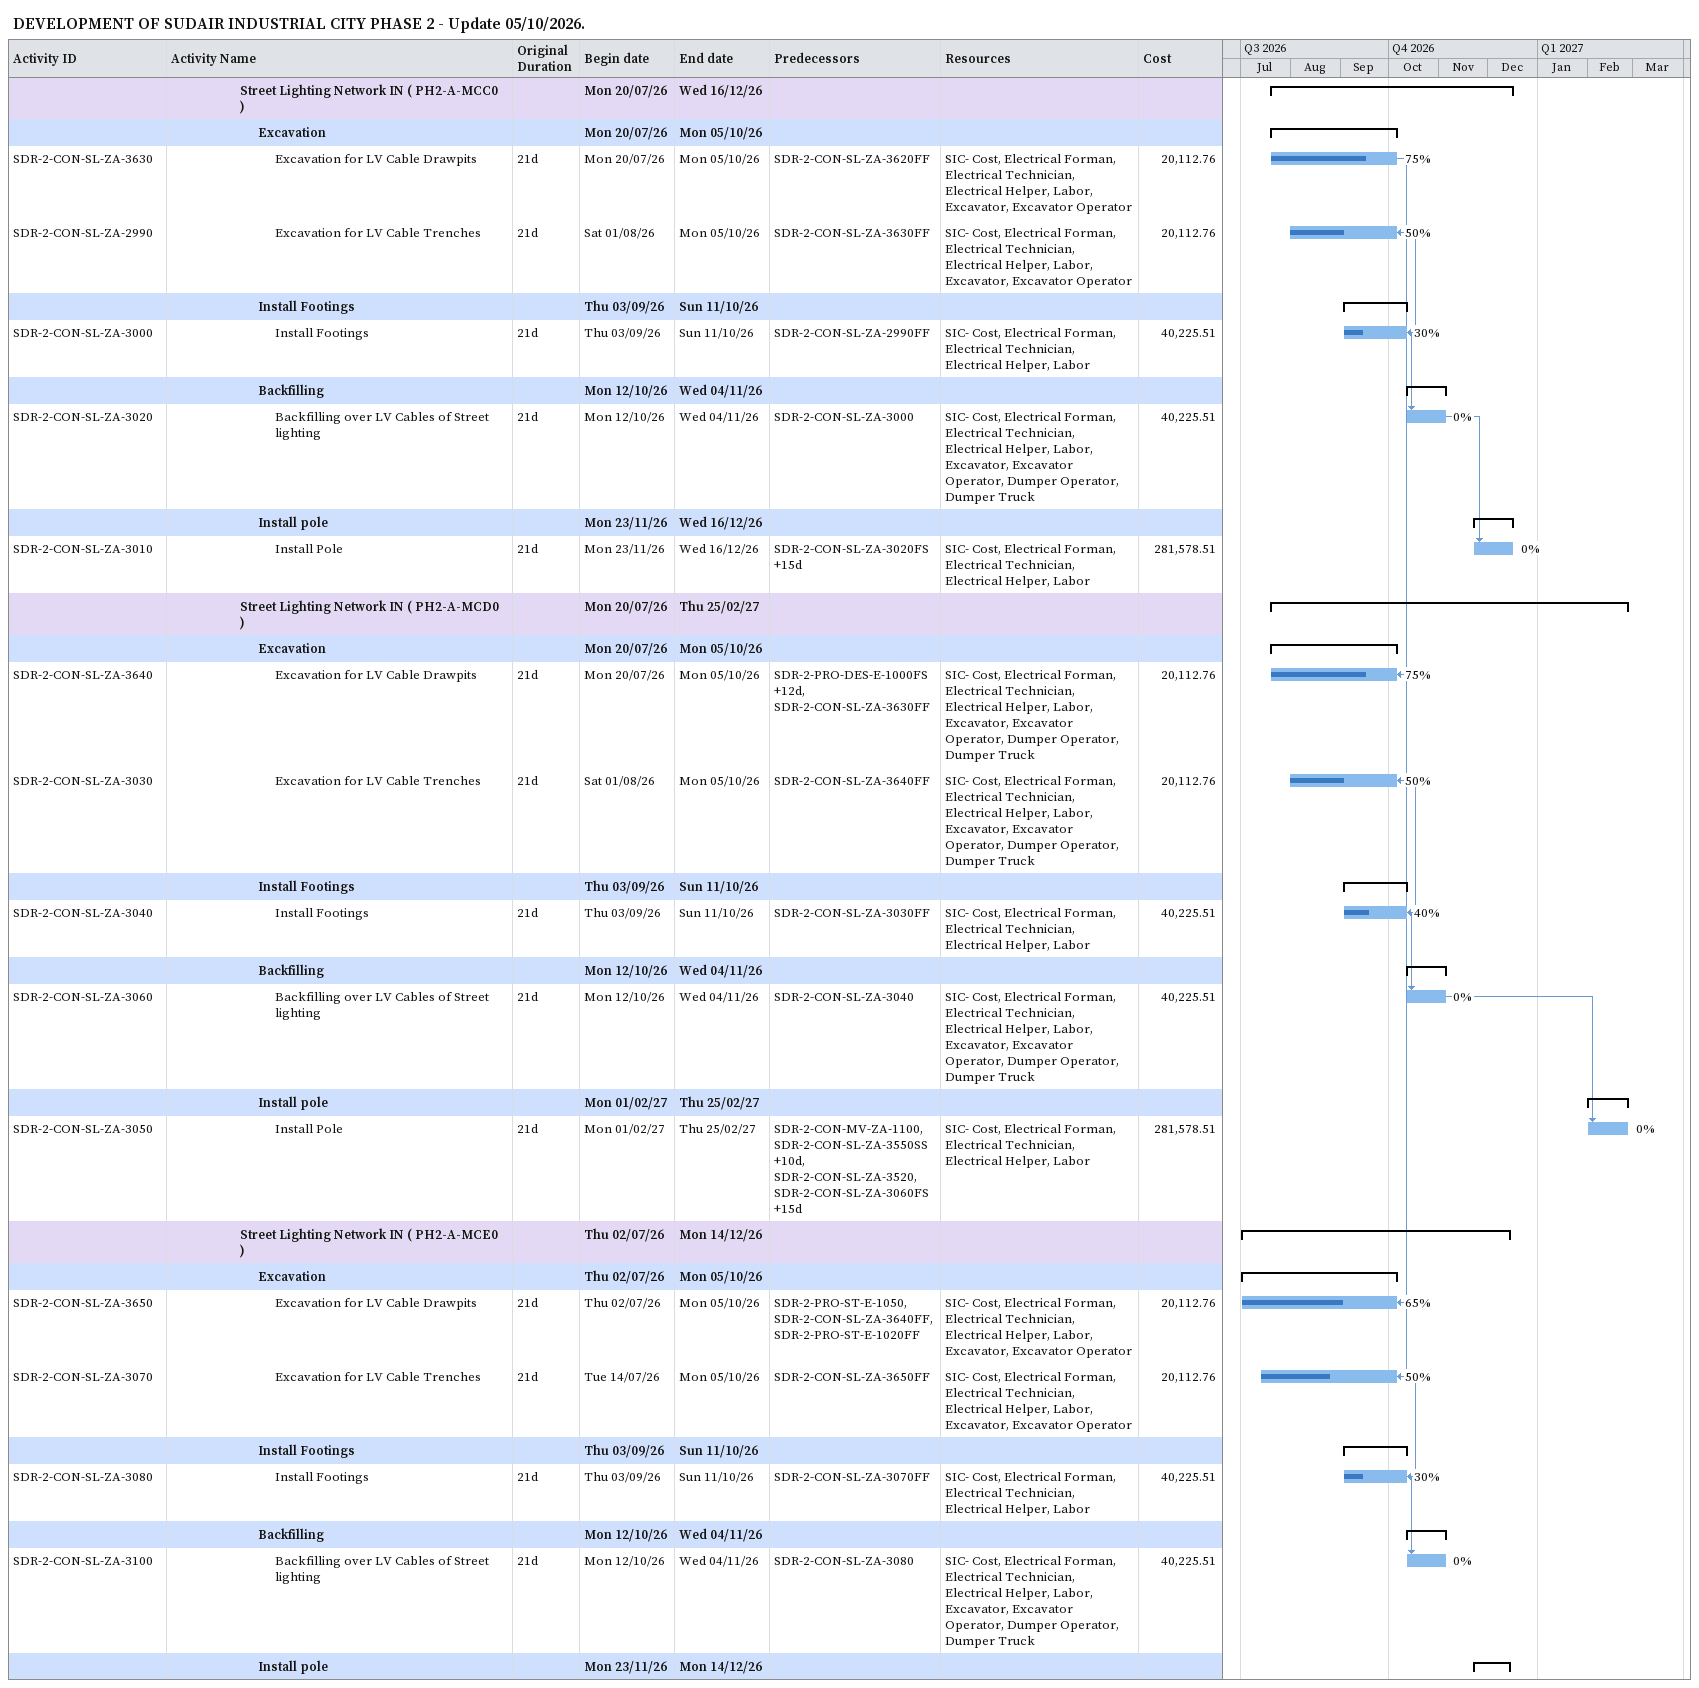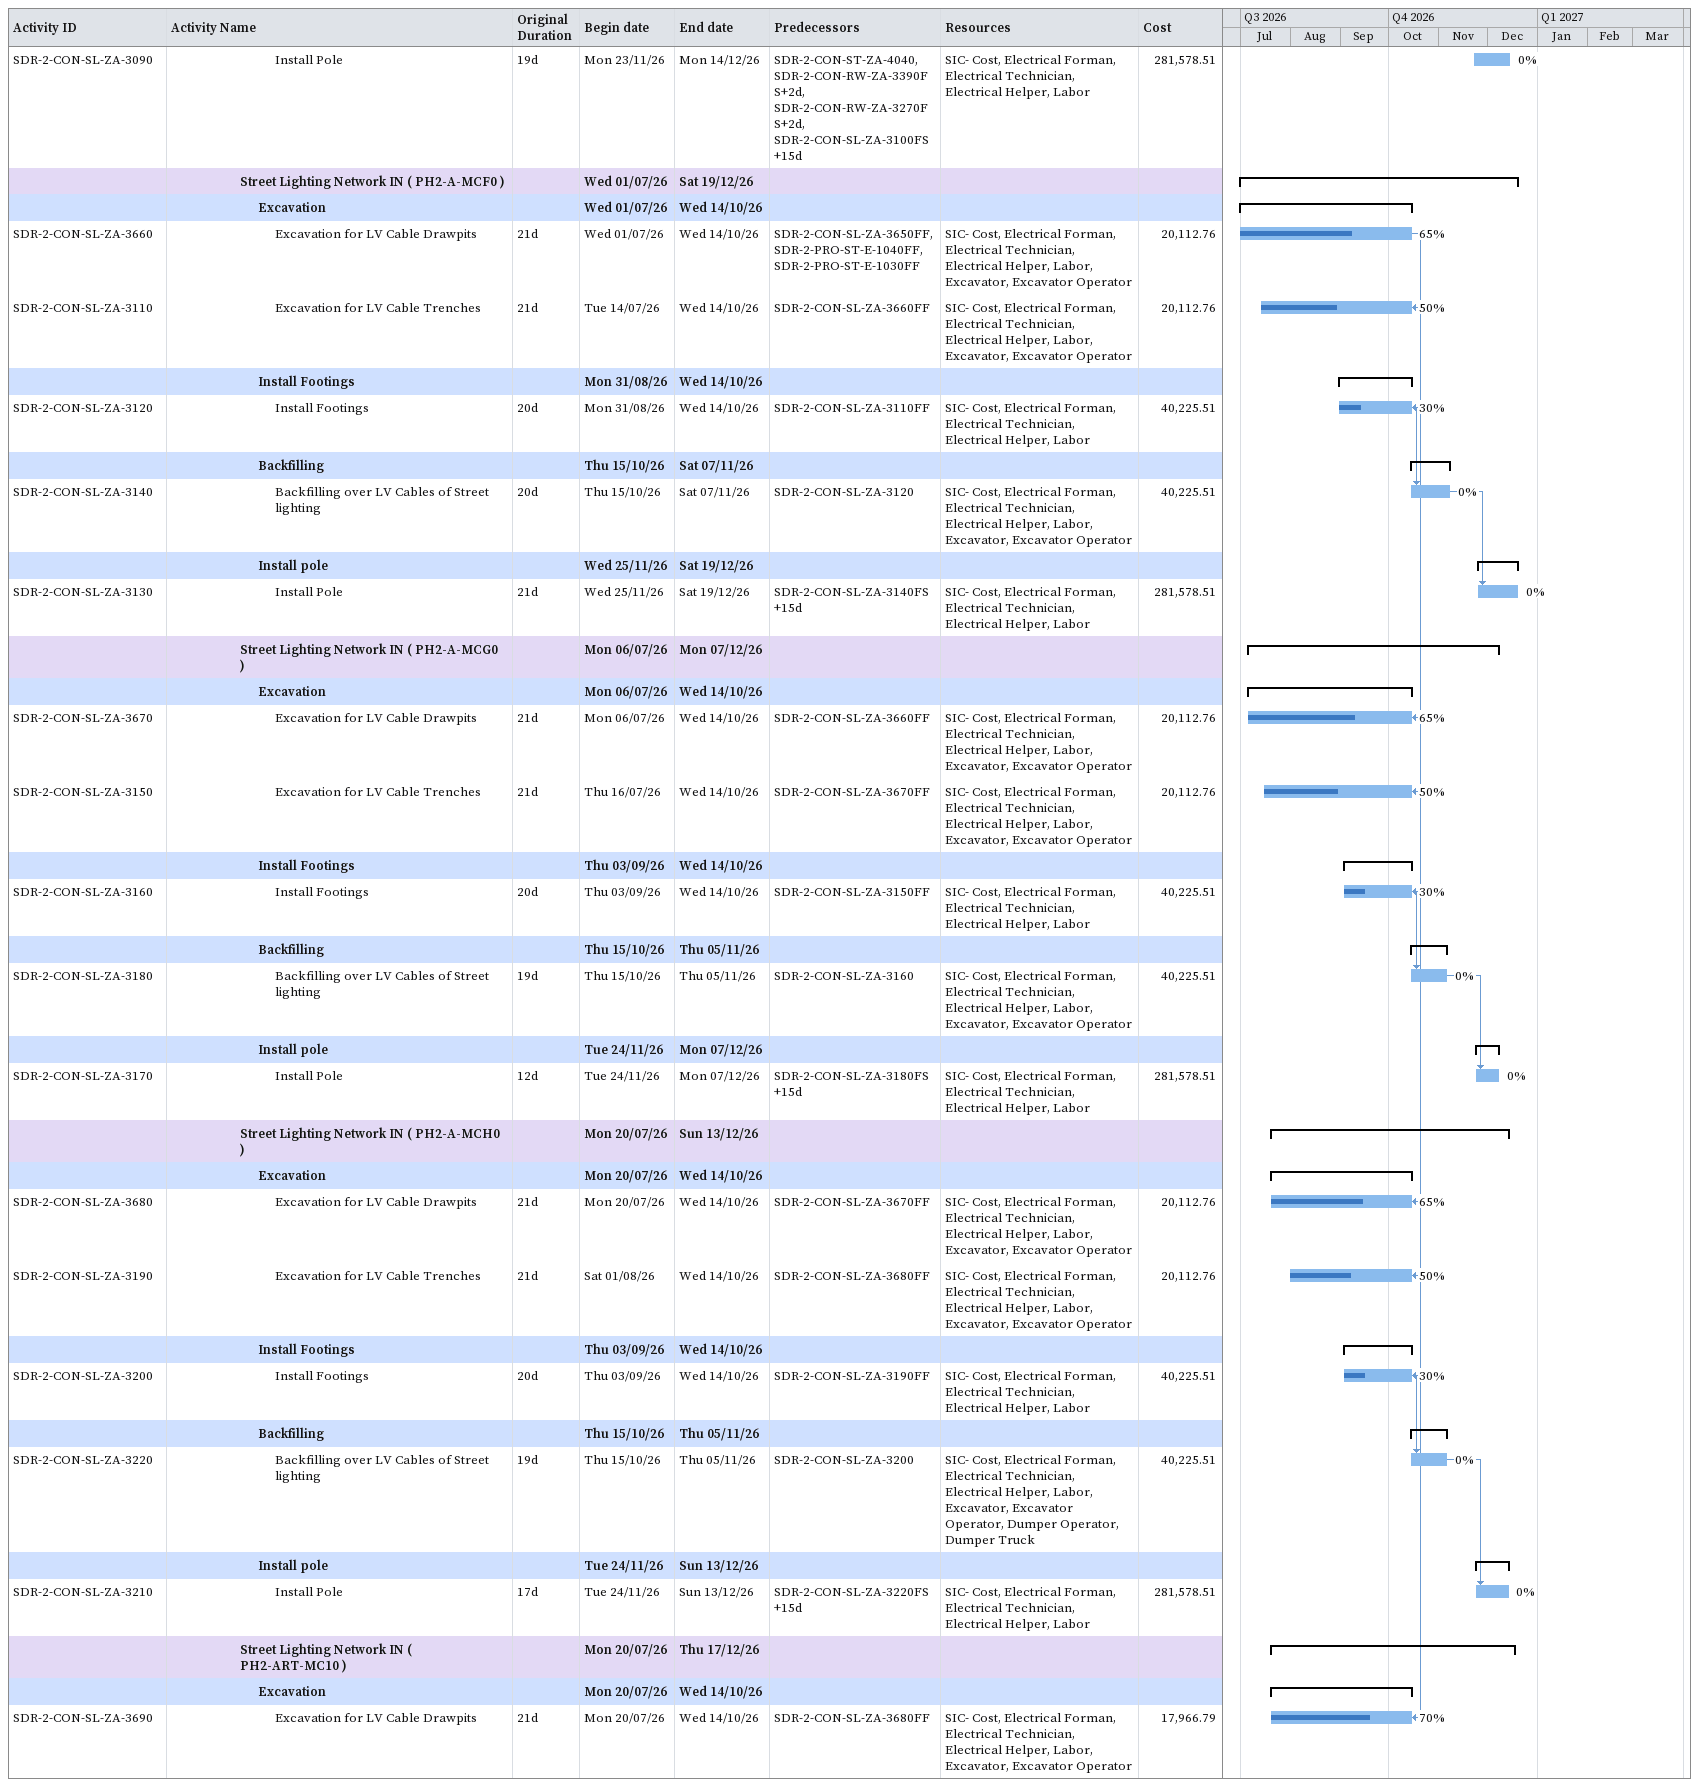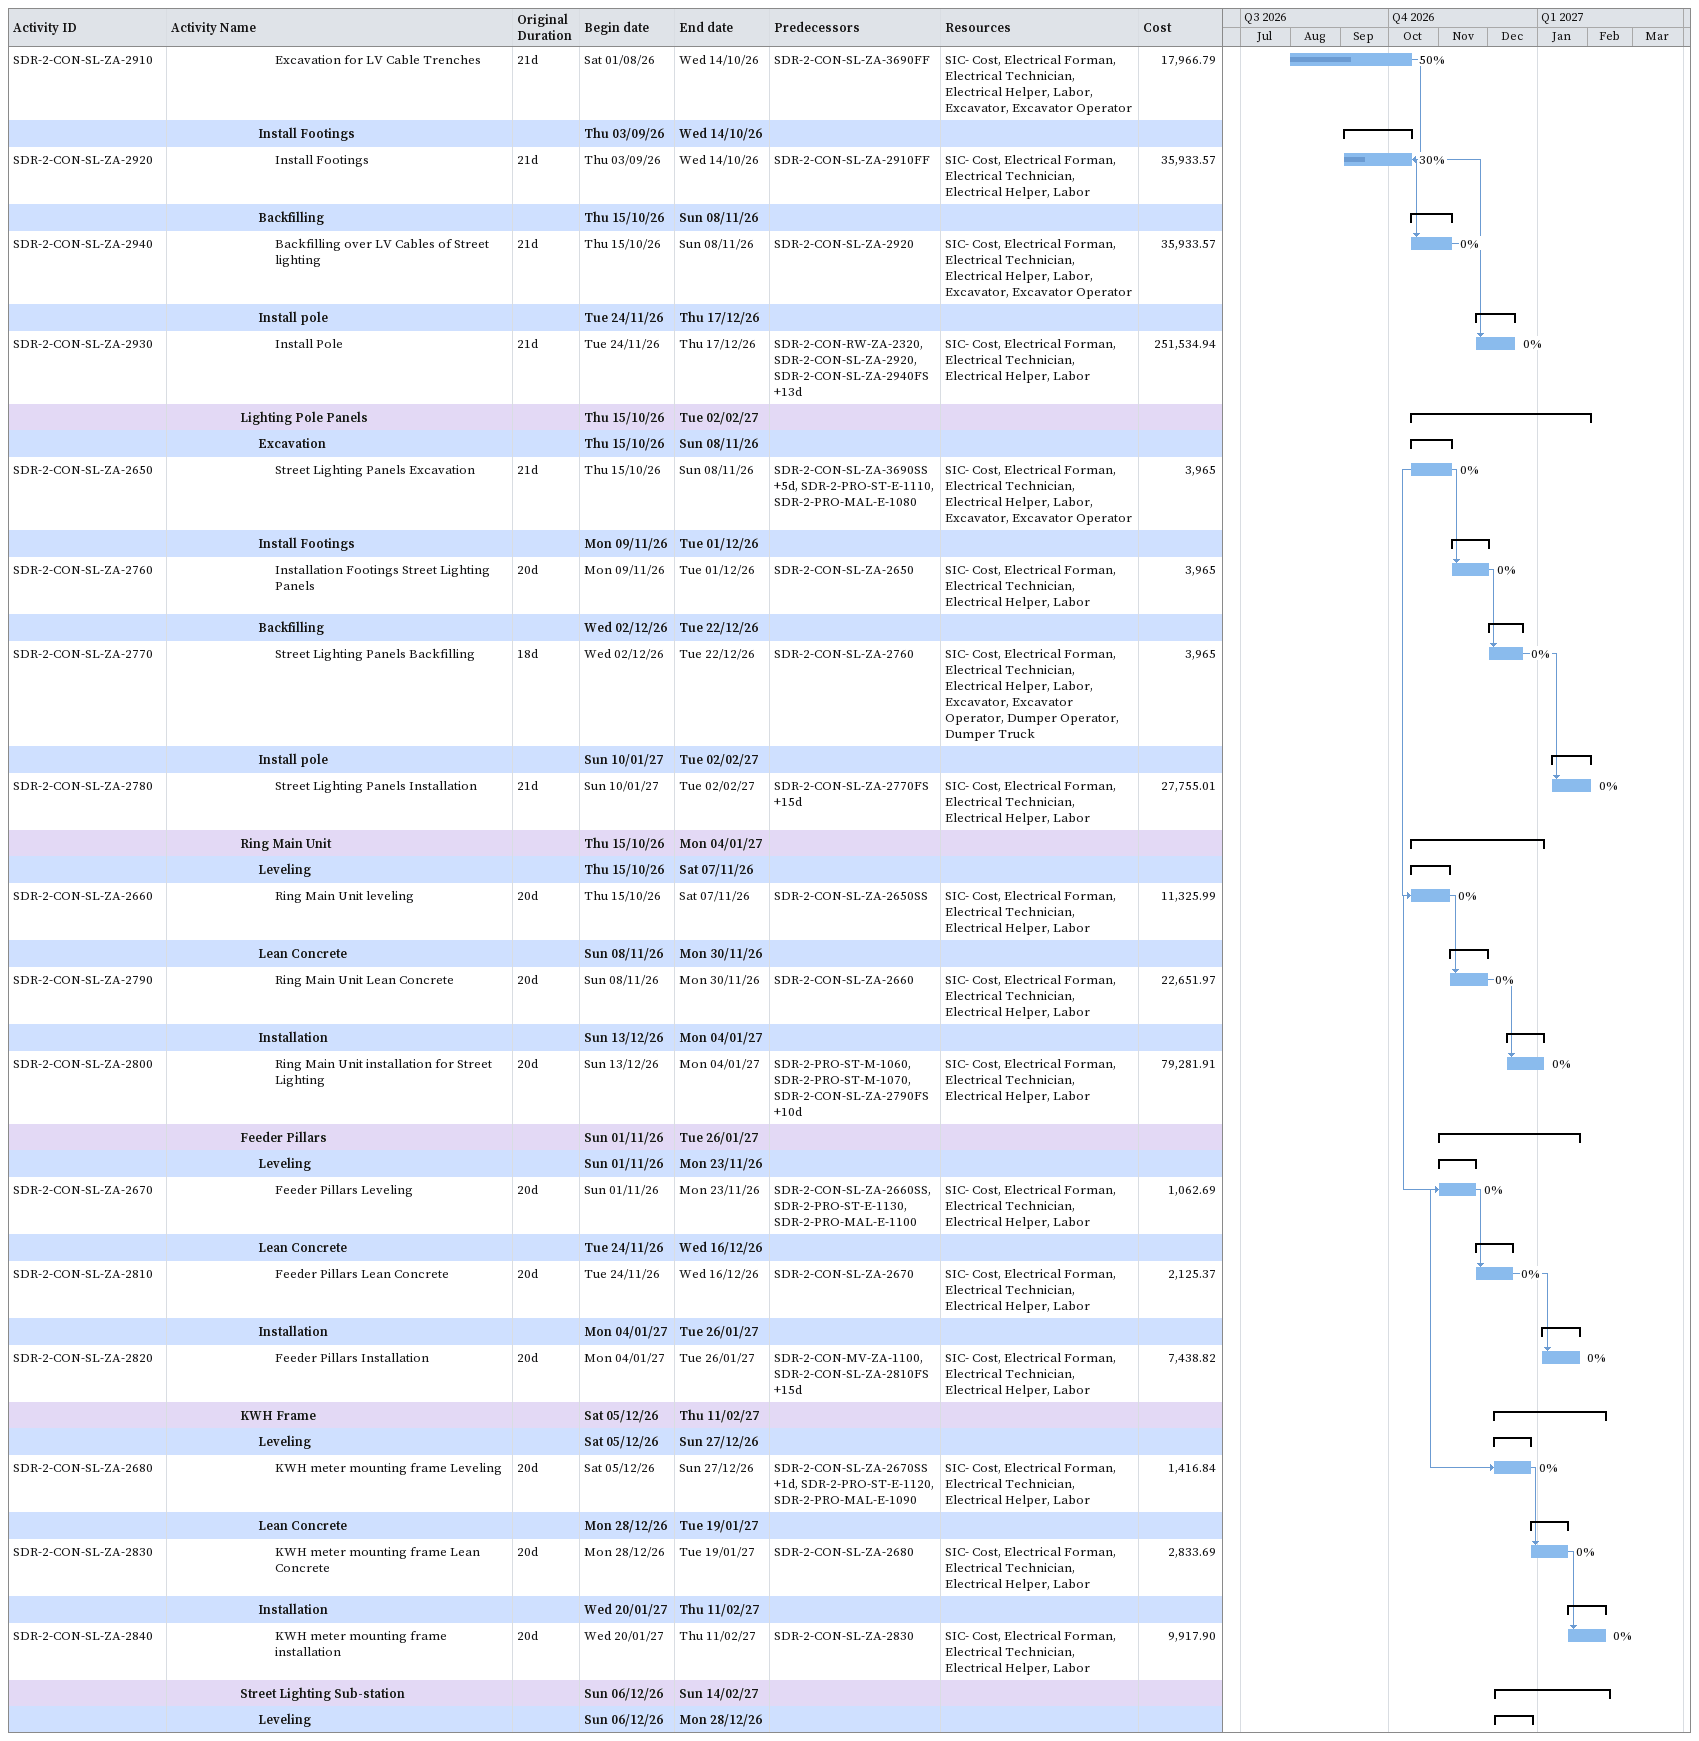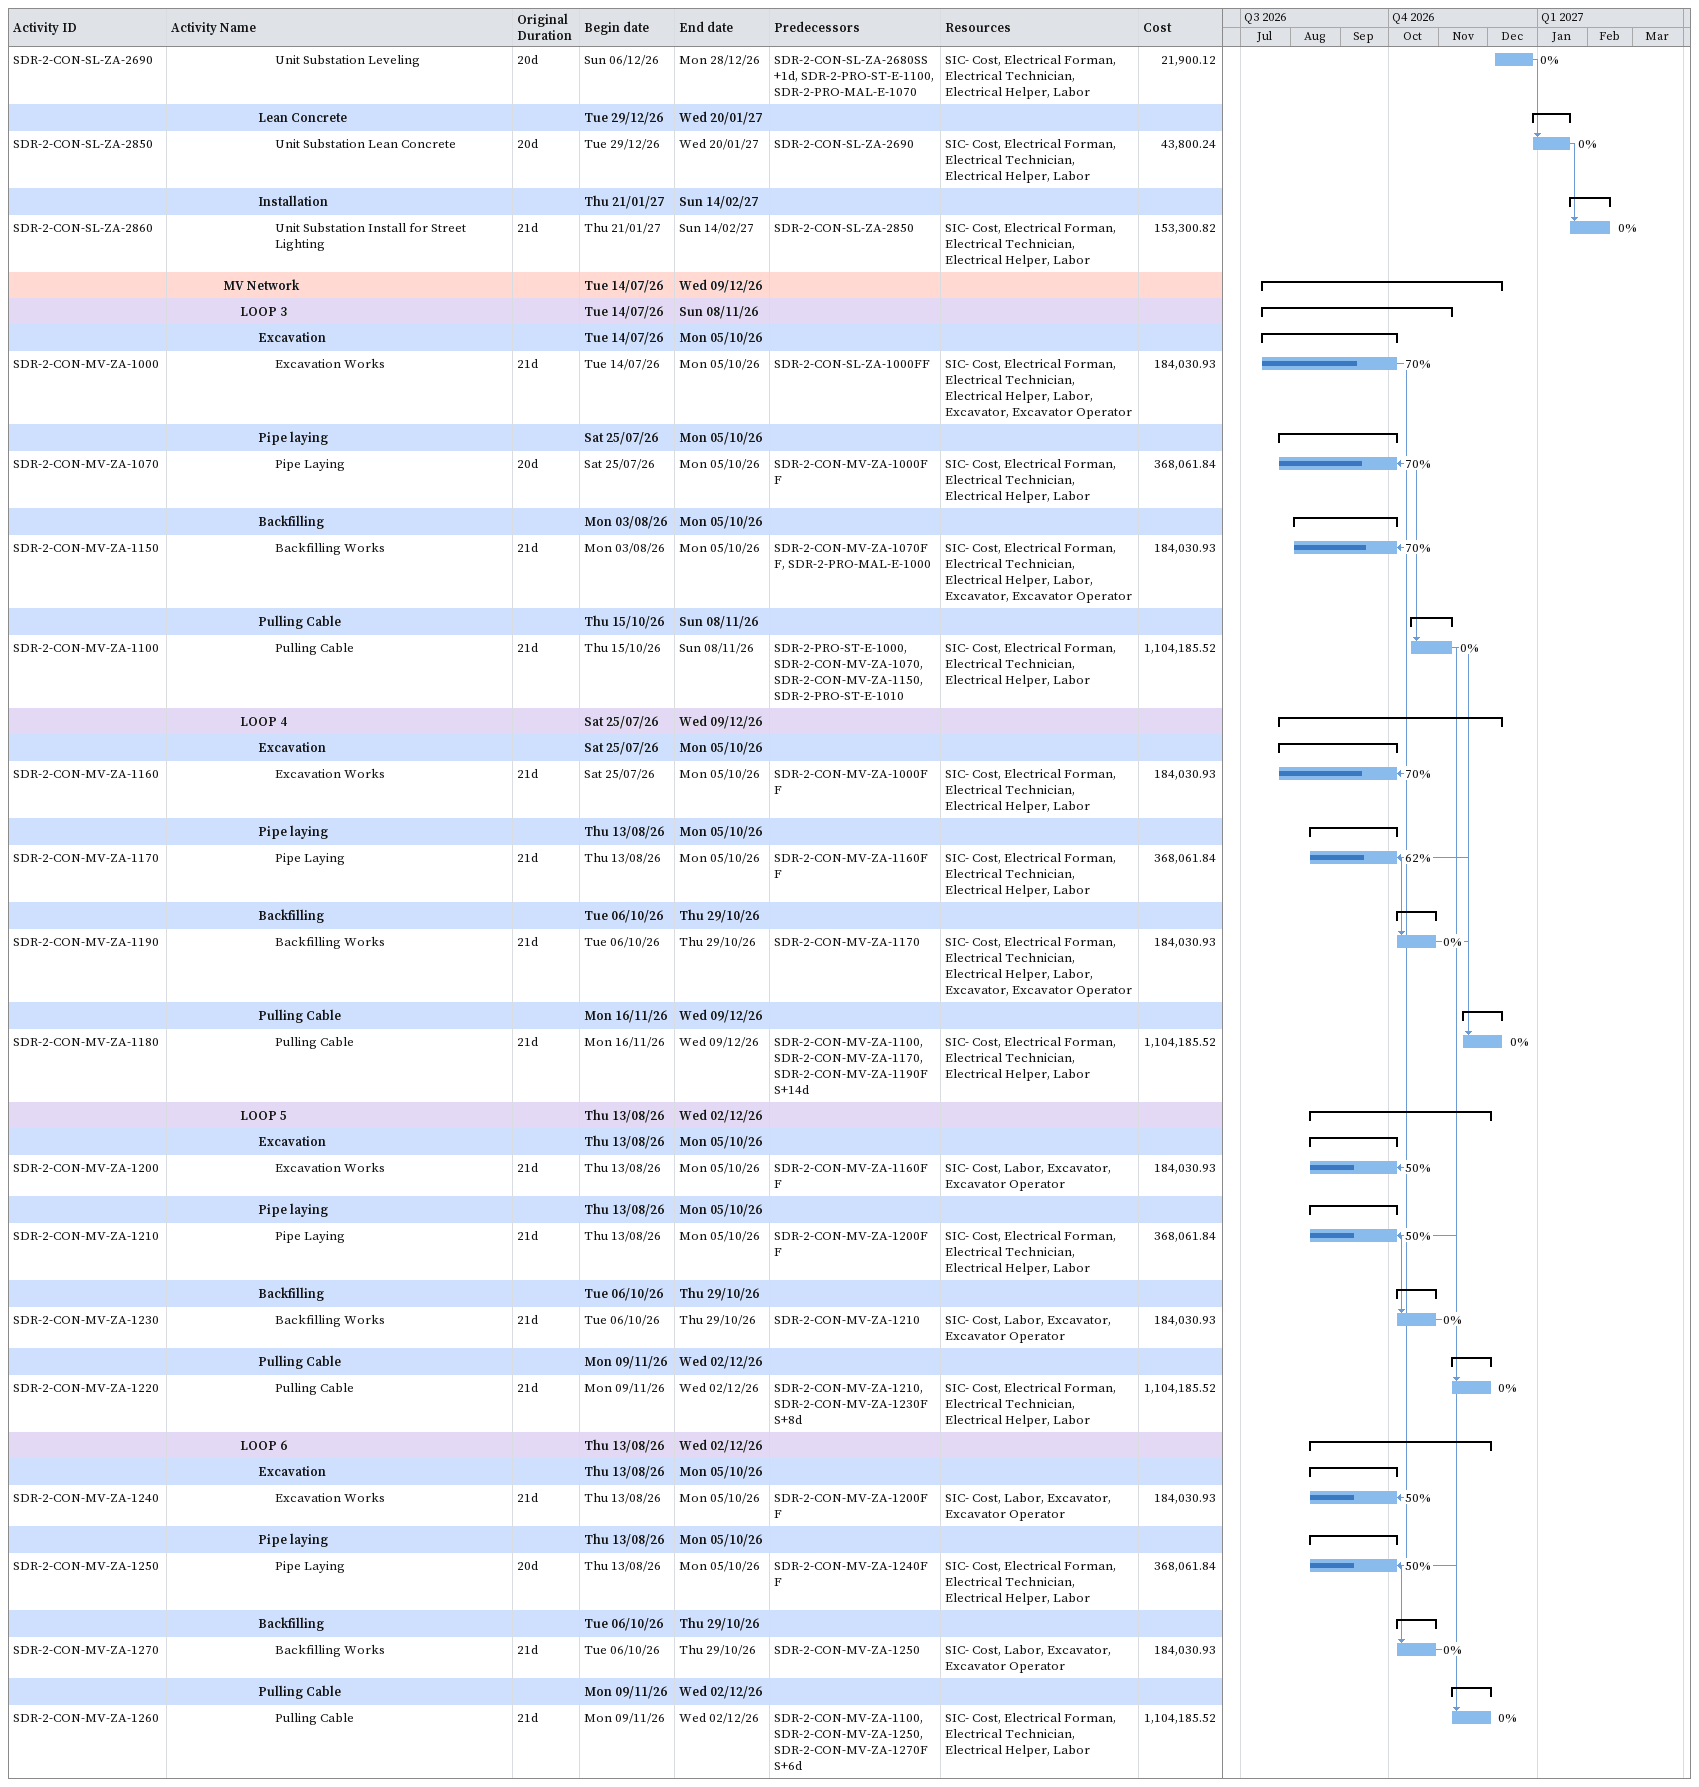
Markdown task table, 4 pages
DEVELOPMENT OF SUDAIR INDUSTRIAL CITY PHASE 2 - Update 05/10/2026.

| ID | Level | Task | Original duration | Start | Finish | Predecessors | Resources | % complete | Cost |
|---|---|---|---|---|---|---|---|---|---|
|  | 5 | **Street Lighting Network IN ( PH2-A-MCC0 )** |  | 2026-07-20 | 2026-12-16 |  |  |  |  |
|  | 6 | **Excavation** |  | 2026-07-20 | 2026-10-05 |  |  |  |  |
| SDR-2-CON-SL-ZA-3630 | 7 | Excavation for LV Cable Drawpits | 21d | 2026-07-20 | 2026-10-05 | SDR-2-CON-SL-ZA-3620FF | SIC- Cost, Electrical Forman, Electrical Technician, Electrical Helper, Labor, Excavator, Excavator Operator | 75 | 20112.76 |
| SDR-2-CON-SL-ZA-2990 | 7 | Excavation for LV Cable Trenches | 21d | 2026-08-01 | 2026-10-05 | SDR-2-CON-SL-ZA-3630FF | SIC- Cost, Electrical Forman, Electrical Technician, Electrical Helper, Labor, Excavator, Excavator Operator | 50 | 20112.76 |
|  | 6 | **Install Footings** |  | 2026-09-03 | 2026-10-11 |  |  |  |  |
| SDR-2-CON-SL-ZA-3000 | 7 | Install Footings | 21d | 2026-09-03 | 2026-10-11 | SDR-2-CON-SL-ZA-2990FF | SIC- Cost, Electrical Forman, Electrical Technician, Electrical Helper, Labor | 30 | 40225.51 |
|  | 6 | **Backfilling** |  | 2026-10-12 | 2026-11-04 |  |  |  |  |
| SDR-2-CON-SL-ZA-3020 | 7 | Backfilling over LV Cables of Street lighting | 21d | 2026-10-12 | 2026-11-04 | SDR-2-CON-SL-ZA-3000 | SIC- Cost, Electrical Forman, Electrical Technician, Electrical Helper, Labor, Excavator, Excavator Operator, Dumper Operator, Dumper Truck | 0 | 40225.51 |
|  | 6 | **Install pole** |  | 2026-11-23 | 2026-12-16 |  |  |  |  |
| SDR-2-CON-SL-ZA-3010 | 7 | Install Pole | 21d | 2026-11-23 | 2026-12-16 | SDR-2-CON-SL-ZA-3020FS+15d | SIC- Cost, Electrical Forman, Electrical Technician, Electrical Helper, Labor | 0 | 281578.51 |
|  | 5 | **Street Lighting Network IN ( PH2-A-MCD0 )** |  | 2026-07-20 | 2027-02-25 |  |  |  |  |
|  | 6 | **Excavation** |  | 2026-07-20 | 2026-10-05 |  |  |  |  |
| SDR-2-CON-SL-ZA-3640 | 7 | Excavation for LV Cable Drawpits | 21d | 2026-07-20 | 2026-10-05 | SDR-2-PRO-DES-E-1000FS+12d, SDR-2-CON-SL-ZA-3630FF | SIC- Cost, Electrical Forman, Electrical Technician, Electrical Helper, Labor, Excavator, Excavator Operator, Dumper Operator, Dumper Truck | 75 | 20112.76 |
| SDR-2-CON-SL-ZA-3030 | 7 | Excavation for LV Cable Trenches | 21d | 2026-08-01 | 2026-10-05 | SDR-2-CON-SL-ZA-3640FF | SIC- Cost, Electrical Forman, Electrical Technician, Electrical Helper, Labor, Excavator, Excavator Operator, Dumper Operator, Dumper Truck | 50 | 20112.76 |
|  | 6 | **Install Footings** |  | 2026-09-03 | 2026-10-11 |  |  |  |  |
| SDR-2-CON-SL-ZA-3040 | 7 | Install Footings | 21d | 2026-09-03 | 2026-10-11 | SDR-2-CON-SL-ZA-3030FF | SIC- Cost, Electrical Forman, Electrical Technician, Electrical Helper, Labor | 40 | 40225.51 |
|  | 6 | **Backfilling** |  | 2026-10-12 | 2026-11-04 |  |  |  |  |
| SDR-2-CON-SL-ZA-3060 | 7 | Backfilling over LV Cables of Street lighting | 21d | 2026-10-12 | 2026-11-04 | SDR-2-CON-SL-ZA-3040 | SIC- Cost, Electrical Forman, Electrical Technician, Electrical Helper, Labor, Excavator, Excavator Operator, Dumper Operator, Dumper Truck | 0 | 40225.51 |
|  | 6 | **Install pole** |  | 2027-02-01 | 2027-02-25 |  |  |  |  |
| SDR-2-CON-SL-ZA-3050 | 7 | Install Pole | 21d | 2027-02-01 | 2027-02-25 | SDR-2-CON-MV-ZA-1100, SDR-2-CON-SL-ZA-3550SS+10d, SDR-2-CON-SL-ZA-3520, SDR-2-CON-SL-ZA-3060FS+15d | SIC- Cost, Electrical Forman, Electrical Technician, Electrical Helper, Labor | 0 | 281578.51 |
|  | 5 | **Street Lighting Network IN ( PH2-A-MCE0 )** |  | 2026-07-02 | 2026-12-14 |  |  |  |  |
|  | 6 | **Excavation** |  | 2026-07-02 | 2026-10-05 |  |  |  |  |
| SDR-2-CON-SL-ZA-3650 | 7 | Excavation for LV Cable Drawpits | 21d | 2026-07-02 | 2026-10-05 | SDR-2-PRO-ST-E-1050, SDR-2-CON-SL-ZA-3640FF, SDR-2-PRO-ST-E-1020FF | SIC- Cost, Electrical Forman, Electrical Technician, Electrical Helper, Labor, Excavator, Excavator Operator | 65 | 20112.76 |
| SDR-2-CON-SL-ZA-3070 | 7 | Excavation for LV Cable Trenches | 21d | 2026-07-14 | 2026-10-05 | SDR-2-CON-SL-ZA-3650FF | SIC- Cost, Electrical Forman, Electrical Technician, Electrical Helper, Labor, Excavator, Excavator Operator | 50 | 20112.76 |
|  | 6 | **Install Footings** |  | 2026-09-03 | 2026-10-11 |  |  |  |  |
| SDR-2-CON-SL-ZA-3080 | 7 | Install Footings | 21d | 2026-09-03 | 2026-10-11 | SDR-2-CON-SL-ZA-3070FF | SIC- Cost, Electrical Forman, Electrical Technician, Electrical Helper, Labor | 30 | 40225.51 |
|  | 6 | **Backfilling** |  | 2026-10-12 | 2026-11-04 |  |  |  |  |
| SDR-2-CON-SL-ZA-3100 | 7 | Backfilling over LV Cables of Street lighting | 21d | 2026-10-12 | 2026-11-04 | SDR-2-CON-SL-ZA-3080 | SIC- Cost, Electrical Forman, Electrical Technician, Electrical Helper, Labor, Excavator, Excavator Operator, Dumper Operator, Dumper Truck | 0 | 40225.51 |
|  | 6 | **Install pole** |  | 2026-11-23 | 2026-12-14 |  |  |  |  |
| SDR-2-CON-SL-ZA-3090 | 7 | Install Pole | 19d | 2026-11-23 | 2026-12-14 | SDR-2-CON-ST-ZA-4040, SDR-2-CON-RW-ZA-3390FS+2d, SDR-2-CON-RW-ZA-3270FS+2d, SDR-2-CON-SL-ZA-3100FS+15d | SIC- Cost, Electrical Forman, Electrical Technician, Electrical Helper, Labor | 0 | 281578.51 |
|  | 5 | **Street Lighting Network IN ( PH2-A-MCF0 )** |  | 2026-07-01 | 2026-12-19 |  |  |  |  |
|  | 6 | **Excavation** |  | 2026-07-01 | 2026-10-14 |  |  |  |  |
| SDR-2-CON-SL-ZA-3660 | 7 | Excavation for LV Cable Drawpits | 21d | 2026-07-01 | 2026-10-14 | SDR-2-CON-SL-ZA-3650FF, SDR-2-PRO-ST-E-1040FF, SDR-2-PRO-ST-E-1030FF | SIC- Cost, Electrical Forman, Electrical Technician, Electrical Helper, Labor, Excavator, Excavator Operator | 65 | 20112.76 |
| SDR-2-CON-SL-ZA-3110 | 7 | Excavation for LV Cable Trenches | 21d | 2026-07-14 | 2026-10-14 | SDR-2-CON-SL-ZA-3660FF | SIC- Cost, Electrical Forman, Electrical Technician, Electrical Helper, Labor, Excavator, Excavator Operator | 50 | 20112.76 |
|  | 6 | **Install Footings** |  | 2026-08-31 | 2026-10-14 |  |  |  |  |
| SDR-2-CON-SL-ZA-3120 | 7 | Install Footings | 20d | 2026-08-31 | 2026-10-14 | SDR-2-CON-SL-ZA-3110FF | SIC- Cost, Electrical Forman, Electrical Technician, Electrical Helper, Labor | 30 | 40225.51 |
|  | 6 | **Backfilling** |  | 2026-10-15 | 2026-11-07 |  |  |  |  |
| SDR-2-CON-SL-ZA-3140 | 7 | Backfilling over LV Cables of Street lighting | 20d | 2026-10-15 | 2026-11-07 | SDR-2-CON-SL-ZA-3120 | SIC- Cost, Electrical Forman, Electrical Technician, Electrical Helper, Labor, Excavator, Excavator Operator | 0 | 40225.51 |
|  | 6 | **Install pole** |  | 2026-11-25 | 2026-12-19 |  |  |  |  |
| SDR-2-CON-SL-ZA-3130 | 7 | Install Pole | 21d | 2026-11-25 | 2026-12-19 | SDR-2-CON-SL-ZA-3140FS+15d | SIC- Cost, Electrical Forman, Electrical Technician, Electrical Helper, Labor | 0 | 281578.51 |
|  | 5 | **Street Lighting Network IN ( PH2-A-MCG0 )** |  | 2026-07-06 | 2026-12-07 |  |  |  |  |
|  | 6 | **Excavation** |  | 2026-07-06 | 2026-10-14 |  |  |  |  |
| SDR-2-CON-SL-ZA-3670 | 7 | Excavation for LV Cable Drawpits | 21d | 2026-07-06 | 2026-10-14 | SDR-2-CON-SL-ZA-3660FF | SIC- Cost, Electrical Forman, Electrical Technician, Electrical Helper, Labor, Excavator, Excavator Operator | 65 | 20112.76 |
| SDR-2-CON-SL-ZA-3150 | 7 | Excavation for LV Cable Trenches | 21d | 2026-07-16 | 2026-10-14 | SDR-2-CON-SL-ZA-3670FF | SIC- Cost, Electrical Forman, Electrical Technician, Electrical Helper, Labor, Excavator, Excavator Operator | 50 | 20112.76 |
|  | 6 | **Install Footings** |  | 2026-09-03 | 2026-10-14 |  |  |  |  |
| SDR-2-CON-SL-ZA-3160 | 7 | Install Footings | 20d | 2026-09-03 | 2026-10-14 | SDR-2-CON-SL-ZA-3150FF | SIC- Cost, Electrical Forman, Electrical Technician, Electrical Helper, Labor | 30 | 40225.51 |
|  | 6 | **Backfilling** |  | 2026-10-15 | 2026-11-05 |  |  |  |  |
| SDR-2-CON-SL-ZA-3180 | 7 | Backfilling over LV Cables of Street lighting | 19d | 2026-10-15 | 2026-11-05 | SDR-2-CON-SL-ZA-3160 | SIC- Cost, Electrical Forman, Electrical Technician, Electrical Helper, Labor, Excavator, Excavator Operator | 0 | 40225.51 |
|  | 6 | **Install pole** |  | 2026-11-24 | 2026-12-07 |  |  |  |  |
| SDR-2-CON-SL-ZA-3170 | 7 | Install Pole | 12d | 2026-11-24 | 2026-12-07 | SDR-2-CON-SL-ZA-3180FS+15d | SIC- Cost, Electrical Forman, Electrical Technician, Electrical Helper, Labor | 0 | 281578.51 |
|  | 5 | **Street Lighting Network IN ( PH2-A-MCH0 )** |  | 2026-07-20 | 2026-12-13 |  |  |  |  |
|  | 6 | **Excavation** |  | 2026-07-20 | 2026-10-14 |  |  |  |  |
| SDR-2-CON-SL-ZA-3680 | 7 | Excavation for LV Cable Drawpits | 21d | 2026-07-20 | 2026-10-14 | SDR-2-CON-SL-ZA-3670FF | SIC- Cost, Electrical Forman, Electrical Technician, Electrical Helper, Labor, Excavator, Excavator Operator | 65 | 20112.76 |
| SDR-2-CON-SL-ZA-3190 | 7 | Excavation for LV Cable Trenches | 21d | 2026-08-01 | 2026-10-14 | SDR-2-CON-SL-ZA-3680FF | SIC- Cost, Electrical Forman, Electrical Technician, Electrical Helper, Labor, Excavator, Excavator Operator | 50 | 20112.76 |
|  | 6 | **Install Footings** |  | 2026-09-03 | 2026-10-14 |  |  |  |  |
| SDR-2-CON-SL-ZA-3200 | 7 | Install Footings | 20d | 2026-09-03 | 2026-10-14 | SDR-2-CON-SL-ZA-3190FF | SIC- Cost, Electrical Forman, Electrical Technician, Electrical Helper, Labor | 30 | 40225.51 |
|  | 6 | **Backfilling** |  | 2026-10-15 | 2026-11-05 |  |  |  |  |
| SDR-2-CON-SL-ZA-3220 | 7 | Backfilling over LV Cables of Street lighting | 19d | 2026-10-15 | 2026-11-05 | SDR-2-CON-SL-ZA-3200 | SIC- Cost, Electrical Forman, Electrical Technician, Electrical Helper, Labor, Excavator, Excavator Operator, Dumper Operator, Dumper Truck | 0 | 40225.51 |
|  | 6 | **Install pole** |  | 2026-11-24 | 2026-12-13 |  |  |  |  |
| SDR-2-CON-SL-ZA-3210 | 7 | Install Pole | 17d | 2026-11-24 | 2026-12-13 | SDR-2-CON-SL-ZA-3220FS+15d | SIC- Cost, Electrical Forman, Electrical Technician, Electrical Helper, Labor | 0 | 281578.51 |
|  | 5 | **Street Lighting Network IN ( PH2-ART-MC10 )** |  | 2026-07-20 | 2026-12-17 |  |  |  |  |
|  | 6 | **Excavation** |  | 2026-07-20 | 2026-10-14 |  |  |  |  |
| SDR-2-CON-SL-ZA-3690 | 7 | Excavation for LV Cable Drawpits | 21d | 2026-07-20 | 2026-10-14 | SDR-2-CON-SL-ZA-3680FF | SIC- Cost, Electrical Forman, Electrical Technician, Electrical Helper, Labor, Excavator, Excavator Operator | 70 | 17966.79 |
| SDR-2-CON-SL-ZA-2910 | 7 | Excavation for LV Cable Trenches | 21d | 2026-08-01 | 2026-10-14 | SDR-2-CON-SL-ZA-3690FF | SIC- Cost, Electrical Forman, Electrical Technician, Electrical Helper, Labor, Excavator, Excavator Operator | 50 | 17966.79 |
|  | 6 | **Install Footings** |  | 2026-09-03 | 2026-10-14 |  |  |  |  |
| SDR-2-CON-SL-ZA-2920 | 7 | Install Footings | 21d | 2026-09-03 | 2026-10-14 | SDR-2-CON-SL-ZA-2910FF | SIC- Cost, Electrical Forman, Electrical Technician, Electrical Helper, Labor | 30 | 35933.57 |
|  | 6 | **Backfilling** |  | 2026-10-15 | 2026-11-08 |  |  |  |  |
| SDR-2-CON-SL-ZA-2940 | 7 | Backfilling over LV Cables of Street lighting | 21d | 2026-10-15 | 2026-11-08 | SDR-2-CON-SL-ZA-2920 | SIC- Cost, Electrical Forman, Electrical Technician, Electrical Helper, Labor, Excavator, Excavator Operator | 0 | 35933.57 |
|  | 6 | **Install pole** |  | 2026-11-24 | 2026-12-17 |  |  |  |  |
| SDR-2-CON-SL-ZA-2930 | 7 | Install Pole | 21d | 2026-11-24 | 2026-12-17 | SDR-2-CON-RW-ZA-2320, SDR-2-CON-SL-ZA-2920, SDR-2-CON-SL-ZA-2940FS+13d | SIC- Cost, Electrical Forman, Electrical Technician, Electrical Helper, Labor | 0 | 251534.94 |
|  | 5 | **Lighting Pole Panels** |  | 2026-10-15 | 2027-02-02 |  |  |  |  |
|  | 6 | **Excavation** |  | 2026-10-15 | 2026-11-08 |  |  |  |  |
| SDR-2-CON-SL-ZA-2650 | 7 | Street Lighting Panels Excavation | 21d | 2026-10-15 | 2026-11-08 | SDR-2-CON-SL-ZA-3690SS+5d, SDR-2-PRO-ST-E-1110, SDR-2-PRO-MAL-E-1080 | SIC- Cost, Electrical Forman, Electrical Technician, Electrical Helper, Labor, Excavator, Excavator Operator | 0 | 3965 |
|  | 6 | **Install Footings** |  | 2026-11-09 | 2026-12-01 |  |  |  |  |
| SDR-2-CON-SL-ZA-2760 | 7 | Installation Footings Street Lighting Panels | 20d | 2026-11-09 | 2026-12-01 | SDR-2-CON-SL-ZA-2650 | SIC- Cost, Electrical Forman, Electrical Technician, Electrical Helper, Labor | 0 | 3965 |
|  | 6 | **Backfilling** |  | 2026-12-02 | 2026-12-22 |  |  |  |  |
| SDR-2-CON-SL-ZA-2770 | 7 | Street Lighting Panels Backfilling | 18d | 2026-12-02 | 2026-12-22 | SDR-2-CON-SL-ZA-2760 | SIC- Cost, Electrical Forman, Electrical Technician, Electrical Helper, Labor, Excavator, Excavator Operator, Dumper Operator, Dumper Truck | 0 | 3965 |
|  | 6 | **Install pole** |  | 2027-01-10 | 2027-02-02 |  |  |  |  |
| SDR-2-CON-SL-ZA-2780 | 7 | Street Lighting Panels Installation | 21d | 2027-01-10 | 2027-02-02 | SDR-2-CON-SL-ZA-2770FS+15d | SIC- Cost, Electrical Forman, Electrical Technician, Electrical Helper, Labor | 0 | 27755.01 |
|  | 5 | **Ring Main Unit** |  | 2026-10-15 | 2027-01-04 |  |  |  |  |
|  | 6 | **Leveling** |  | 2026-10-15 | 2026-11-07 |  |  |  |  |
| SDR-2-CON-SL-ZA-2660 | 7 | Ring Main Unit leveling | 20d | 2026-10-15 | 2026-11-07 | SDR-2-CON-SL-ZA-2650SS | SIC- Cost, Electrical Forman, Electrical Technician, Electrical Helper, Labor | 0 | 11325.99 |
|  | 6 | **Lean Concrete** |  | 2026-11-08 | 2026-11-30 |  |  |  |  |
| SDR-2-CON-SL-ZA-2790 | 7 | Ring Main Unit Lean Concrete | 20d | 2026-11-08 | 2026-11-30 | SDR-2-CON-SL-ZA-2660 | SIC- Cost, Electrical Forman, Electrical Technician, Electrical Helper, Labor | 0 | 22651.97 |
|  | 6 | **Installation** |  | 2026-12-13 | 2027-01-04 |  |  |  |  |
| SDR-2-CON-SL-ZA-2800 | 7 | Ring Main Unit installation for Street Lighting | 20d | 2026-12-13 | 2027-01-04 | SDR-2-PRO-ST-M-1060, SDR-2-PRO-ST-M-1070, SDR-2-CON-SL-ZA-2790FS+10d | SIC- Cost, Electrical Forman, Electrical Technician, Electrical Helper, Labor | 0 | 79281.91 |
|  | 5 | **Feeder Pillars** |  | 2026-11-01 | 2027-01-26 |  |  |  |  |
|  | 6 | **Leveling** |  | 2026-11-01 | 2026-11-23 |  |  |  |  |
| SDR-2-CON-SL-ZA-2670 | 7 | Feeder Pillars Leveling | 20d | 2026-11-01 | 2026-11-23 | SDR-2-CON-SL-ZA-2660SS, SDR-2-PRO-ST-E-1130, SDR-2-PRO-MAL-E-1100 | SIC- Cost, Electrical Forman, Electrical Technician, Electrical Helper, Labor | 0 | 1062.69 |
|  | 6 | **Lean Concrete** |  | 2026-11-24 | 2026-12-16 |  |  |  |  |
| SDR-2-CON-SL-ZA-2810 | 7 | Feeder Pillars Lean Concrete | 20d | 2026-11-24 | 2026-12-16 | SDR-2-CON-SL-ZA-2670 | SIC- Cost, Electrical Forman, Electrical Technician, Electrical Helper, Labor | 0 | 2125.37 |
|  | 6 | **Installation** |  | 2027-01-04 | 2027-01-26 |  |  |  |  |
| SDR-2-CON-SL-ZA-2820 | 7 | Feeder Pillars Installation | 20d | 2027-01-04 | 2027-01-26 | SDR-2-CON-MV-ZA-1100, SDR-2-CON-SL-ZA-2810FS+15d | SIC- Cost, Electrical Forman, Electrical Technician, Electrical Helper, Labor | 0 | 7438.82 |
|  | 5 | **KWH Frame** |  | 2026-12-05 | 2027-02-11 |  |  |  |  |
|  | 6 | **Leveling** |  | 2026-12-05 | 2026-12-27 |  |  |  |  |
| SDR-2-CON-SL-ZA-2680 | 7 | KWH meter mounting frame Leveling | 20d | 2026-12-05 | 2026-12-27 | SDR-2-CON-SL-ZA-2670SS+1d, SDR-2-PRO-ST-E-1120, SDR-2-PRO-MAL-E-1090 | SIC- Cost, Electrical Forman, Electrical Technician, Electrical Helper, Labor | 0 | 1416.84 |
|  | 6 | **Lean Concrete** |  | 2026-12-28 | 2027-01-19 |  |  |  |  |
| SDR-2-CON-SL-ZA-2830 | 7 | KWH meter mounting frame Lean Concrete | 20d | 2026-12-28 | 2027-01-19 | SDR-2-CON-SL-ZA-2680 | SIC- Cost, Electrical Forman, Electrical Technician, Electrical Helper, Labor | 0 | 2833.69 |
|  | 6 | **Installation** |  | 2027-01-20 | 2027-02-11 |  |  |  |  |
| SDR-2-CON-SL-ZA-2840 | 7 | KWH meter mounting frame installation | 20d | 2027-01-20 | 2027-02-11 | SDR-2-CON-SL-ZA-2830 | SIC- Cost, Electrical Forman, Electrical Technician, Electrical Helper, Labor | 0 | 9917.90 |
|  | 5 | **Street Lighting Sub-station** |  | 2026-12-06 | 2027-02-14 |  |  |  |  |
|  | 6 | **Leveling** |  | 2026-12-06 | 2026-12-28 |  |  |  |  |
| SDR-2-CON-SL-ZA-2690 | 7 | Unit Substation Leveling | 20d | 2026-12-06 | 2026-12-28 | SDR-2-CON-SL-ZA-2680SS+1d, SDR-2-PRO-ST-E-1100, SDR-2-PRO-MAL-E-1070 | SIC- Cost, Electrical Forman, Electrical Technician, Electrical Helper, Labor | 0 | 21900.12 |
|  | 6 | **Lean Concrete** |  | 2026-12-29 | 2027-01-20 |  |  |  |  |
| SDR-2-CON-SL-ZA-2850 | 7 | Unit Substation Lean Concrete | 20d | 2026-12-29 | 2027-01-20 | SDR-2-CON-SL-ZA-2690 | SIC- Cost, Electrical Forman, Electrical Technician, Electrical Helper, Labor | 0 | 43800.24 |
|  | 6 | **Installation** |  | 2027-01-21 | 2027-02-14 |  |  |  |  |
| SDR-2-CON-SL-ZA-2860 | 7 | Unit Substation Install for Street Lighting | 21d | 2027-01-21 | 2027-02-14 | SDR-2-CON-SL-ZA-2850 | SIC- Cost, Electrical Forman, Electrical Technician, Electrical Helper, Labor | 0 | 153300.82 |
|  | 4 | **MV Network** |  | 2026-07-14 | 2026-12-09 |  |  |  |  |
|  | 5 | **LOOP 3** |  | 2026-07-14 | 2026-11-08 |  |  |  |  |
|  | 6 | **Excavation** |  | 2026-07-14 | 2026-10-05 |  |  |  |  |
| SDR-2-CON-MV-ZA-1000 | 7 | Excavation Works | 21d | 2026-07-14 | 2026-10-05 | SDR-2-CON-SL-ZA-1000FF | SIC- Cost, Electrical Forman, Electrical Technician, Electrical Helper, Labor, Excavator, Excavator Operator | 70 | 184030.93 |
|  | 6 | **Pipe laying** |  | 2026-07-25 | 2026-10-05 |  |  |  |  |
| SDR-2-CON-MV-ZA-1070 | 7 | Pipe Laying | 20d | 2026-07-25 | 2026-10-05 | SDR-2-CON-MV-ZA-1000FF | SIC- Cost, Electrical Forman, Electrical Technician, Electrical Helper, Labor | 70 | 368061.84 |
|  | 6 | **Backfilling** |  | 2026-08-03 | 2026-10-05 |  |  |  |  |
| SDR-2-CON-MV-ZA-1150 | 7 | Backfilling Works | 21d | 2026-08-03 | 2026-10-05 | SDR-2-CON-MV-ZA-1070FF, SDR-2-PRO-MAL-E-1000 | SIC- Cost, Electrical Forman, Electrical Technician, Electrical Helper, Labor, Excavator, Excavator Operator | 70 | 184030.93 |
|  | 6 | **Pulling Cable** |  | 2026-10-15 | 2026-11-08 |  |  |  |  |
| SDR-2-CON-MV-ZA-1100 | 7 | Pulling Cable | 21d | 2026-10-15 | 2026-11-08 | SDR-2-PRO-ST-E-1000, SDR-2-CON-MV-ZA-1070, SDR-2-CON-MV-ZA-1150, SDR-2-PRO-ST-E-1010 | SIC- Cost, Electrical Forman, Electrical Technician, Electrical Helper, Labor | 0 | 1104185.52 |
|  | 5 | **LOOP 4** |  | 2026-07-25 | 2026-12-09 |  |  |  |  |
|  | 6 | **Excavation** |  | 2026-07-25 | 2026-10-05 |  |  |  |  |
| SDR-2-CON-MV-ZA-1160 | 7 | Excavation Works | 21d | 2026-07-25 | 2026-10-05 | SDR-2-CON-MV-ZA-1000FF | SIC- Cost, Electrical Forman, Electrical Technician, Electrical Helper, Labor | 70 | 184030.93 |
|  | 6 | **Pipe laying** |  | 2026-08-13 | 2026-10-05 |  |  |  |  |
| SDR-2-CON-MV-ZA-1170 | 7 | Pipe Laying | 21d | 2026-08-13 | 2026-10-05 | SDR-2-CON-MV-ZA-1160FF | SIC- Cost, Electrical Forman, Electrical Technician, Electrical Helper, Labor | 62 | 368061.84 |
|  | 6 | **Backfilling** |  | 2026-10-06 | 2026-10-29 |  |  |  |  |
| SDR-2-CON-MV-ZA-1190 | 7 | Backfilling Works | 21d | 2026-10-06 | 2026-10-29 | SDR-2-CON-MV-ZA-1170 | SIC- Cost, Electrical Forman, Electrical Technician, Electrical Helper, Labor, Excavator, Excavator Operator | 0 | 184030.93 |
|  | 6 | **Pulling Cable** |  | 2026-11-16 | 2026-12-09 |  |  |  |  |
| SDR-2-CON-MV-ZA-1180 | 7 | Pulling Cable | 21d | 2026-11-16 | 2026-12-09 | SDR-2-CON-MV-ZA-1100, SDR-2-CON-MV-ZA-1170, SDR-2-CON-MV-ZA-1190FS+14d | SIC- Cost, Electrical Forman, Electrical Technician, Electrical Helper, Labor | 0 | 1104185.52 |
|  | 5 | **LOOP 5** |  | 2026-08-13 | 2026-12-02 |  |  |  |  |
|  | 6 | **Excavation** |  | 2026-08-13 | 2026-10-05 |  |  |  |  |
| SDR-2-CON-MV-ZA-1200 | 7 | Excavation Works | 21d | 2026-08-13 | 2026-10-05 | SDR-2-CON-MV-ZA-1160FF | SIC- Cost, Labor, Excavator, Excavator Operator | 50 | 184030.93 |
|  | 6 | **Pipe laying** |  | 2026-08-13 | 2026-10-05 |  |  |  |  |
| SDR-2-CON-MV-ZA-1210 | 7 | Pipe Laying | 21d | 2026-08-13 | 2026-10-05 | SDR-2-CON-MV-ZA-1200FF | SIC- Cost, Electrical Forman, Electrical Technician, Electrical Helper, Labor | 50 | 368061.84 |
|  | 6 | **Backfilling** |  | 2026-10-06 | 2026-10-29 |  |  |  |  |
| SDR-2-CON-MV-ZA-1230 | 7 | Backfilling Works | 21d | 2026-10-06 | 2026-10-29 | SDR-2-CON-MV-ZA-1210 | SIC- Cost, Labor, Excavator, Excavator Operator | 0 | 184030.93 |
|  | 6 | **Pulling Cable** |  | 2026-11-09 | 2026-12-02 |  |  |  |  |
| SDR-2-CON-MV-ZA-1220 | 7 | Pulling Cable | 21d | 2026-11-09 | 2026-12-02 | SDR-2-CON-MV-ZA-1210, SDR-2-CON-MV-ZA-1230FS+8d | SIC- Cost, Electrical Forman, Electrical Technician, Electrical Helper, Labor | 0 | 1104185.52 |
|  | 5 | **LOOP 6** |  | 2026-08-13 | 2026-12-02 |  |  |  |  |
|  | 6 | **Excavation** |  | 2026-08-13 | 2026-10-05 |  |  |  |  |
| SDR-2-CON-MV-ZA-1240 | 7 | Excavation Works | 21d | 2026-08-13 | 2026-10-05 | SDR-2-CON-MV-ZA-1200FF | SIC- Cost, Labor, Excavator, Excavator Operator | 50 | 184030.93 |
|  | 6 | **Pipe laying** |  | 2026-08-13 | 2026-10-05 |  |  |  |  |
| SDR-2-CON-MV-ZA-1250 | 7 | Pipe Laying | 20d | 2026-08-13 | 2026-10-05 | SDR-2-CON-MV-ZA-1240FF | SIC- Cost, Electrical Forman, Electrical Technician, Electrical Helper, Labor | 50 | 368061.84 |
|  | 6 | **Backfilling** |  | 2026-10-06 | 2026-10-29 |  |  |  |  |
| SDR-2-CON-MV-ZA-1270 | 7 | Backfilling Works | 21d | 2026-10-06 | 2026-10-29 | SDR-2-CON-MV-ZA-1250 | SIC- Cost, Labor, Excavator, Excavator Operator | 0 | 184030.93 |
|  | 6 | **Pulling Cable** |  | 2026-11-09 | 2026-12-02 |  |  |  |  |
| SDR-2-CON-MV-ZA-1260 | 7 | Pulling Cable | 21d | 2026-11-09 | 2026-12-02 | SDR-2-CON-MV-ZA-1100, SDR-2-CON-MV-ZA-1250, SDR-2-CON-MV-ZA-1270FS+6d | SIC- Cost, Electrical Forman, Electrical Technician, Electrical Helper, Labor | 0 | 1104185.52 |
